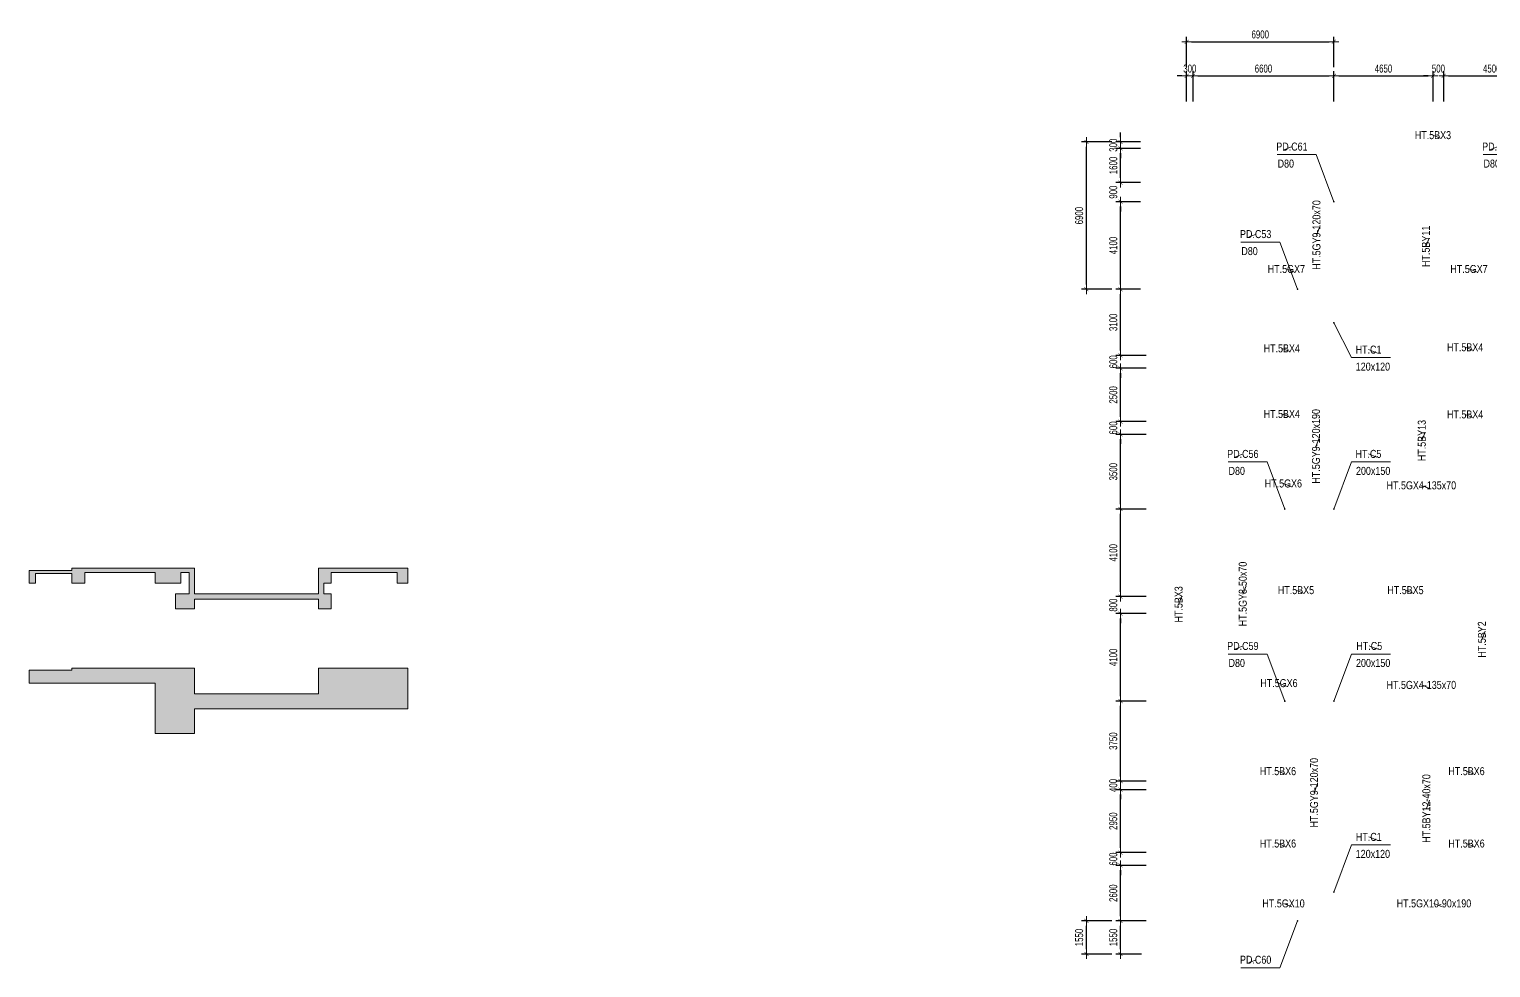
# Model space of a CAD drawing. Header units: millimetres. Extents: x 69552 to 209330, y -27310 to 50684.
# Drawn here: x 69552 to 138054, y 6706 to 50684 of the extents above; entities that cross this region are included whole.
import ezdxf
from ezdxf.enums import TextEntityAlignment as Align

# ---------------------------------------------------------------- set-up
doc = ezdxf.new("R2010")
doc.units = ezdxf.units.MM
doc.layers.get('Defpoints').update_dxf_attribs({"color": 151, "lineweight": 9})
for name, color, linetype, lineweight in [('$0$NDC_S_ANNO', 7, 'Continuous', 20), ('$0$NDC_S_DIM', 1, 'Continuous', 15), ('NDC_S_BEAM NAME', 7, 'Continuous', 9), ('NDC_S_COLUMN NAME', 7, 'Continuous', 9), ('NDC_S_DIM', 1, 'Continuous', 15), ('NDC_S_ENG TITLE', 3, 'Continuous', 20), ('NDC_S_HATCH MATERIAL', 8, 'Continuous', 13), ('NDC_S_LEADER', 1, 'Continuous', 15), ('NDC_S_VN TEXT', 7, 'Continuous', 20)]:
    doc.layers.add(name, color=color, linetype=linetype, lineweight=lineweight)
doc.styles.add('$0$ARIAL', font='arial.ttf', dxfattribs={"width": 0.8})
doc.styles.add('$0$NDC_DIM', font='', dxfattribs={"width": 0.75})
doc.styles.add('NDC_DIM', font='', dxfattribs={"width": 0.75})
doc.styles.add('NDC_VIE TXT', font='arial.ttf', dxfattribs={"width": 0.8})
doc.styles.get('$0$NDC_DIM').set_extended_font_data('Dotum')
doc.styles.get('NDC_DIM').set_extended_font_data('Dotum')
doc.dimstyles.new('$0$NDC_dim_iso', dxfattribs={"dimtxt": 2.5, "dimasz": 1, "dimexe": 1.5, "dimexo": 2.5, "dimgap": 1, "dimtad": 1, "dimdec": 0, "dimzin": 0, "dimdsep": 46, "dimtxsty": '$0$NDC_DIM', "dimblk": '$0$DIMMARK', "dimcen": 0.09, "dimdle": 1.2, "dimclrd": 1, "dimclre": 1, "dimclrt": 3, "dimadec": 0, "dimazin": 0, "dimtfac": 1, "dimtdec": 0, "dimtix": 1, "dimtofl": 0, "dimtmove": 0, "dimatfit": 3, "dimfxl": 8, "dimfxlon": 1, "dimtolj": 1, "dimtzin": 0, "dimarcsym": 0})
doc.dimstyles.new('NDC_dim_150', dxfattribs={"dimscale": 150, "dimtxt": 2.5, "dimasz": 1.5, "dimexe": 1.5, "dimexo": 2.5, "dimgap": 1, "dimtad": 1, "dimdec": 0, "dimzin": 0, "dimdsep": 46, "dimtxsty": 'NDC_DIM', "dimblk": 'DIMMARK', "dimcen": 0.09, "dimdle": 1.2, "dimclrd": 1, "dimclre": 1, "dimclrt": 3, "dimadec": 0, "dimazin": 0, "dimtfac": 1, "dimtdec": 0, "dimtix": 1, "dimtofl": 0, "dimtmove": 0, "dimatfit": 3, "dimfxl": 8, "dimfxlon": 1, "dimtolj": 1, "dimtzin": 0, "dimarcsym": 0})
doc.dimstyles.new('NDC_dim_200', dxfattribs={"dimscale": 200, "dimtxt": 2.5, "dimasz": 1.5, "dimexe": 1.5, "dimexo": 2.5, "dimgap": 1, "dimtad": 1, "dimdec": 0, "dimzin": 0, "dimdsep": 46, "dimtxsty": 'NDC_DIM', "dimblk": 'DIMMARK', "dimcen": 0.09, "dimdle": 1.2, "dimclrd": 1, "dimclre": 1, "dimclrt": 3, "dimadec": 0, "dimazin": 0, "dimtfac": 1, "dimtdec": 0, "dimtix": 1, "dimtofl": 0, "dimtmove": 0, "dimatfit": 3, "dimfxl": 6, "dimfxlon": 1, "dimtolj": 1, "dimtzin": 0, "dimarcsym": 0})

# ---------------------------------------------------------------- blocks, each defined once
blk = doc.blocks.new('$0$DIMMARK')
at = {"layer": '$0$NDC_S_DIM', "color": 1}
blk.add_line((-1.5, 0), (1, 0), dxfattribs=at)
at = {"layer": '$0$NDC_S_DIM', "color": 2, "const_width": 0.1}
blk.add_lwpolyline([(-0.42, -0.42), (0.42, 0.42)], dxfattribs=at)
blk = doc.blocks.new('DIMMARK')
at = {"layer": 'NDC_S_DIM', "color": 1}
blk.add_line((-1.5, 0), (1, 0), dxfattribs=at)
at = {"layer": 'NDC_S_DIM', "color": 2, "const_width": 0.1}
blk.add_lwpolyline([(-0.42, -0.42), (0.42, 0.42)], dxfattribs=at)
blk = doc.blocks.new('*D267')
at = {"layer": 'Defpoints', "color": 0, "ltscale": 100, "transparency": 16777216}
for p in [(119100, 8900), (122056, 8900), (122056, 7350)]:
    blk.add_point(p, dxfattribs=at)
at = {"layer": 'NDC_S_DIM', "color": 1, "lineweight": -2, "ltscale": 100, "transparency": 16777216}
for p, q in [((120300, 8900), (118875, 8900)), ((119100, 7575), (119100, 8675)), ((120300, 7350), (118875, 7350))]:
    blk.add_line(p, q, dxfattribs=at)
at = {"layer": 'NDC_S_DIM', "color": 1, "lineweight": -2, "ltscale": 100, "transparency": 16777216, "xscale": 225, "yscale": 225, "zscale": 225}
for p, rotation in [((119100, 8900), 90), ((119100, 7350), 270)]:
    blk.add_blockref('DIMMARK', p, dxfattribs=dict(at, rotation=rotation))
at = {"layer": 'NDC_S_DIM', "color": 3, "ltscale": 100, "transparency": 16777216, "insert": (118762, 8125), "char_height": 375, "attachment_point": 5, "rotation": 90, "style": 'NDC_DIM'}
blk.add_mtext('\\A1;1550', dxfattribs=at)
blk = doc.blocks.new('*D268')
at = {"layer": 'Defpoints', "color": 0, "ltscale": 100, "transparency": 16777216}
for p in [(120700, 8900), (122056, 8900), (122056, 7350)]:
    blk.add_point(p, dxfattribs=at)
at = {"layer": 'NDC_S_DIM', "color": 1, "lineweight": -2, "ltscale": 100, "transparency": 16777216}
for p, q in [((121681, 8900), (120475, 8900)), ((120700, 7575), (120700, 8675)), ((121681, 7350), (120475, 7350))]:
    blk.add_line(p, q, dxfattribs=at)
at = {"layer": 'NDC_S_DIM', "color": 1, "lineweight": -2, "ltscale": 100, "transparency": 16777216, "xscale": 225, "yscale": 225, "zscale": 225}
for p, rotation in [((120700, 8900), 90), ((120700, 7350), 270)]:
    blk.add_blockref('DIMMARK', p, dxfattribs=dict(at, rotation=rotation))
at = {"layer": 'NDC_S_DIM', "color": 3, "ltscale": 100, "transparency": 16777216, "insert": (120362, 8125), "char_height": 375, "attachment_point": 5, "rotation": 90, "style": 'NDC_DIM'}
blk.add_mtext('\\A1;1550', dxfattribs=at)
blk = doc.blocks.new('*D269')
at = {"layer": 'Defpoints', "color": 0, "ltscale": 100, "transparency": 16777216}
for p in [(120700, 11500), (124000, 11500), (124000, 8900)]:
    blk.add_point(p, dxfattribs=at)
at = {"layer": 'NDC_S_DIM', "color": 1, "lineweight": -2, "ltscale": 100, "transparency": 16777216}
for p, q in [((121900, 11500), (120475, 11500)), ((120700, 9125), (120700, 11275)), ((121900, 8900), (120475, 8900))]:
    blk.add_line(p, q, dxfattribs=at)
at = {"layer": 'NDC_S_DIM', "color": 1, "lineweight": -2, "ltscale": 100, "transparency": 16777216, "xscale": 225, "yscale": 225, "zscale": 225}
for p, rotation in [((120700, 11500), 90), ((120700, 8900), 270)]:
    blk.add_blockref('DIMMARK', p, dxfattribs=dict(at, rotation=rotation))
at = {"layer": 'NDC_S_DIM', "color": 3, "ltscale": 100, "transparency": 16777216, "insert": (120362, 10200), "char_height": 375, "attachment_point": 5, "rotation": 90, "style": 'NDC_DIM'}
blk.add_mtext('\\A1;2600', dxfattribs=at)
blk = doc.blocks.new('*D270')
at = {"layer": 'Defpoints', "color": 0, "ltscale": 100, "transparency": 16777216}
for p in [(120700, 12100), (124000, 12100), (124000, 11500)]:
    blk.add_point(p, dxfattribs=at)
at = {"layer": 'NDC_S_DIM', "color": 1, "lineweight": -2, "ltscale": 100, "transparency": 16777216}
for p, q in [((120700, 12325), (120700, 12550)), ((121900, 12100), (120475, 12100)), ((121900, 11500), (120475, 11500)), ((120700, 11275), (120700, 11050))]:
    blk.add_line(p, q, dxfattribs=at)
at = {"layer": 'NDC_S_DIM', "color": 1, "lineweight": -2, "ltscale": 100, "transparency": 16777216, "xscale": 225, "yscale": 225, "zscale": 225}
for p, rotation in [((120700, 12100), 270), ((120700, 11500), 90)]:
    blk.add_blockref('DIMMARK', p, dxfattribs=dict(at, rotation=rotation))
at = {"layer": 'NDC_S_DIM', "color": 3, "ltscale": 100, "transparency": 16777216, "insert": (120362, 11800), "char_height": 375, "attachment_point": 5, "rotation": 90, "style": 'NDC_DIM'}
blk.add_mtext('\\A1;600', dxfattribs=at)
blk = doc.blocks.new('*D271')
at = {"layer": 'Defpoints', "color": 0, "ltscale": 100, "transparency": 16777216}
for p in [(120700, 15050), (124000, 15050), (124000, 12100)]:
    blk.add_point(p, dxfattribs=at)
at = {"layer": 'NDC_S_DIM', "color": 1, "lineweight": -2, "ltscale": 100, "transparency": 16777216}
for p, q in [((121900, 15050), (120475, 15050)), ((120700, 12325), (120700, 14825)), ((121900, 12100), (120475, 12100))]:
    blk.add_line(p, q, dxfattribs=at)
at = {"layer": 'NDC_S_DIM', "color": 1, "lineweight": -2, "ltscale": 100, "transparency": 16777216, "xscale": 225, "yscale": 225, "zscale": 225}
for p, rotation in [((120700, 15050), 90), ((120700, 12100), 270)]:
    blk.add_blockref('DIMMARK', p, dxfattribs=dict(at, rotation=rotation))
at = {"layer": 'NDC_S_DIM', "color": 3, "ltscale": 100, "transparency": 16777216, "insert": (120362, 13575), "char_height": 375, "attachment_point": 5, "rotation": 90, "style": 'NDC_DIM'}
blk.add_mtext('\\A1;2950', dxfattribs=at)
blk = doc.blocks.new('*D272')
at = {"layer": 'Defpoints', "color": 0, "ltscale": 100, "transparency": 16777216}
for p in [(120700, 15450), (124000, 15450), (124000, 15050)]:
    blk.add_point(p, dxfattribs=at)
at = {"layer": 'NDC_S_DIM', "color": 1, "lineweight": -2, "ltscale": 100, "transparency": 16777216}
for p, q in [((120700, 15675), (120700, 15900)), ((121900, 15450), (120475, 15450)), ((121900, 15050), (120475, 15050)), ((120700, 14825), (120700, 14600))]:
    blk.add_line(p, q, dxfattribs=at)
at = {"layer": 'NDC_S_DIM', "color": 1, "lineweight": -2, "ltscale": 100, "transparency": 16777216, "xscale": 225, "yscale": 225, "zscale": 225}
for p, rotation in [((120700, 15450), 270), ((120700, 15050), 90)]:
    blk.add_blockref('DIMMARK', p, dxfattribs=dict(at, rotation=rotation))
at = {"layer": 'NDC_S_DIM', "color": 3, "ltscale": 100, "transparency": 16777216, "insert": (120362, 15250), "char_height": 375, "attachment_point": 5, "rotation": 90, "style": 'NDC_DIM'}
blk.add_mtext('\\A1;400', dxfattribs=at)
blk = doc.blocks.new('*D273')
at = {"layer": 'Defpoints', "color": 0, "ltscale": 100, "transparency": 16777216}
for p in [(120700, 19200), (124000, 19200), (124000, 15450)]:
    blk.add_point(p, dxfattribs=at)
at = {"layer": 'NDC_S_DIM', "color": 1, "lineweight": -2, "ltscale": 100, "transparency": 16777216}
for p, q in [((121900, 19200), (120475, 19200)), ((120700, 15675), (120700, 18975)), ((121900, 15450), (120475, 15450))]:
    blk.add_line(p, q, dxfattribs=at)
at = {"layer": 'NDC_S_DIM', "color": 1, "lineweight": -2, "ltscale": 100, "transparency": 16777216, "xscale": 225, "yscale": 225, "zscale": 225}
for p, rotation in [((120700, 19200), 90), ((120700, 15450), 270)]:
    blk.add_blockref('DIMMARK', p, dxfattribs=dict(at, rotation=rotation))
at = {"layer": 'NDC_S_DIM', "color": 3, "ltscale": 100, "transparency": 16777216, "insert": (120362, 17325), "char_height": 375, "attachment_point": 5, "rotation": 90, "style": 'NDC_DIM'}
blk.add_mtext('\\A1;3750', dxfattribs=at)
blk = doc.blocks.new('*D274')
at = {"layer": 'Defpoints', "color": 0, "ltscale": 100, "transparency": 16777216}
for p in [(120700, 23300), (124000, 23300), (124000, 19200)]:
    blk.add_point(p, dxfattribs=at)
at = {"layer": 'NDC_S_DIM', "color": 1, "lineweight": -2, "ltscale": 100, "transparency": 16777216}
for p, q in [((121900, 23300), (120475, 23300)), ((120700, 19425), (120700, 23075)), ((121900, 19200), (120475, 19200))]:
    blk.add_line(p, q, dxfattribs=at)
at = {"layer": 'NDC_S_DIM', "color": 1, "lineweight": -2, "ltscale": 100, "transparency": 16777216, "xscale": 225, "yscale": 225, "zscale": 225}
for p, rotation in [((120700, 23300), 90), ((120700, 19200), 270)]:
    blk.add_blockref('DIMMARK', p, dxfattribs=dict(at, rotation=rotation))
at = {"layer": 'NDC_S_DIM', "color": 3, "ltscale": 100, "transparency": 16777216, "insert": (120362, 21250), "char_height": 375, "attachment_point": 5, "rotation": 90, "style": 'NDC_DIM'}
blk.add_mtext('\\A1;4100', dxfattribs=at)
blk = doc.blocks.new('*D275')
at = {"layer": 'Defpoints', "color": 0, "ltscale": 100, "transparency": 16777216}
for p in [(120700, 24100), (124000, 24100), (124000, 23300)]:
    blk.add_point(p, dxfattribs=at)
at = {"layer": 'NDC_S_DIM', "color": 1, "lineweight": -2, "ltscale": 100, "transparency": 16777216}
for p, q in [((121900, 24100), (120475, 24100)), ((120700, 24325), (120700, 24550)), ((121900, 23300), (120475, 23300)), ((120700, 23075), (120700, 22850))]:
    blk.add_line(p, q, dxfattribs=at)
at = {"layer": 'NDC_S_DIM', "color": 1, "lineweight": -2, "ltscale": 100, "transparency": 16777216, "xscale": 225, "yscale": 225, "zscale": 225}
for p, rotation in [((120700, 24100), 270), ((120700, 23300), 90)]:
    blk.add_blockref('DIMMARK', p, dxfattribs=dict(at, rotation=rotation))
at = {"layer": 'NDC_S_DIM', "color": 3, "ltscale": 100, "transparency": 16777216, "insert": (120362, 23700), "char_height": 375, "attachment_point": 5, "rotation": 90, "style": 'NDC_DIM'}
blk.add_mtext('\\A1;800', dxfattribs=at)
blk = doc.blocks.new('*D276')
at = {"layer": 'Defpoints', "color": 0, "ltscale": 100, "transparency": 16777216}
for p in [(120700, 28200), (124000, 28200), (124000, 24100)]:
    blk.add_point(p, dxfattribs=at)
at = {"layer": 'NDC_S_DIM', "color": 1, "lineweight": -2, "ltscale": 100, "transparency": 16777216}
for p, q in [((121900, 28200), (120475, 28200)), ((120700, 24325), (120700, 27975)), ((121900, 24100), (120475, 24100))]:
    blk.add_line(p, q, dxfattribs=at)
at = {"layer": 'NDC_S_DIM', "color": 1, "lineweight": -2, "ltscale": 100, "transparency": 16777216, "xscale": 225, "yscale": 225, "zscale": 225}
for p, rotation in [((120700, 28200), 90), ((120700, 24100), 270)]:
    blk.add_blockref('DIMMARK', p, dxfattribs=dict(at, rotation=rotation))
at = {"layer": 'NDC_S_DIM', "color": 3, "ltscale": 100, "transparency": 16777216, "insert": (120362, 26150), "char_height": 375, "attachment_point": 5, "rotation": 90, "style": 'NDC_DIM'}
blk.add_mtext('\\A1;4100', dxfattribs=at)
blk = doc.blocks.new('*D277')
at = {"layer": 'Defpoints', "color": 0, "ltscale": 100, "transparency": 16777216}
for p in [(120700, 31700), (124000, 31700), (124000, 28200)]:
    blk.add_point(p, dxfattribs=at)
at = {"layer": 'NDC_S_DIM', "color": 1, "lineweight": -2, "ltscale": 100, "transparency": 16777216}
for p, q in [((121900, 31700), (120475, 31700)), ((120700, 28425), (120700, 31475)), ((121900, 28200), (120475, 28200))]:
    blk.add_line(p, q, dxfattribs=at)
at = {"layer": 'NDC_S_DIM', "color": 1, "lineweight": -2, "ltscale": 100, "transparency": 16777216, "xscale": 225, "yscale": 225, "zscale": 225}
for p, rotation in [((120700, 31700), 90), ((120700, 28200), 270)]:
    blk.add_blockref('DIMMARK', p, dxfattribs=dict(at, rotation=rotation))
at = {"layer": 'NDC_S_DIM', "color": 3, "ltscale": 100, "transparency": 16777216, "insert": (120362, 29950), "char_height": 375, "attachment_point": 5, "rotation": 90, "style": 'NDC_DIM'}
blk.add_mtext('\\A1;3500', dxfattribs=at)
blk = doc.blocks.new('*D278')
at = {"layer": 'Defpoints', "color": 0, "ltscale": 100, "transparency": 16777216}
for p in [(120700, 32300), (124000, 32300), (124000, 31700)]:
    blk.add_point(p, dxfattribs=at)
at = {"layer": 'NDC_S_DIM', "color": 1, "lineweight": -2, "ltscale": 100, "transparency": 16777216}
for p, q in [((121900, 32300), (120475, 32300)), ((120700, 32525), (120700, 32750)), ((121900, 31700), (120475, 31700)), ((120700, 31475), (120700, 31250))]:
    blk.add_line(p, q, dxfattribs=at)
at = {"layer": 'NDC_S_DIM', "color": 1, "lineweight": -2, "ltscale": 100, "transparency": 16777216, "xscale": 225, "yscale": 225, "zscale": 225}
for p, rotation in [((120700, 32300), 270), ((120700, 31700), 90)]:
    blk.add_blockref('DIMMARK', p, dxfattribs=dict(at, rotation=rotation))
at = {"layer": 'NDC_S_DIM', "color": 3, "ltscale": 100, "transparency": 16777216, "insert": (120362, 32000), "char_height": 375, "attachment_point": 5, "rotation": 90, "style": 'NDC_DIM'}
blk.add_mtext('\\A1;600', dxfattribs=at)
blk = doc.blocks.new('*D279')
at = {"layer": 'Defpoints', "color": 0, "ltscale": 100, "transparency": 16777216}
for p in [(120700, 34800), (124000, 34800), (124000, 32300)]:
    blk.add_point(p, dxfattribs=at)
at = {"layer": 'NDC_S_DIM', "color": 1, "lineweight": -2, "ltscale": 100, "transparency": 16777216}
for p, q in [((121900, 34800), (120475, 34800)), ((120700, 32525), (120700, 34575)), ((121900, 32300), (120475, 32300))]:
    blk.add_line(p, q, dxfattribs=at)
at = {"layer": 'NDC_S_DIM', "color": 1, "lineweight": -2, "ltscale": 100, "transparency": 16777216, "xscale": 225, "yscale": 225, "zscale": 225}
for p, rotation in [((120700, 34800), 90), ((120700, 32300), 270)]:
    blk.add_blockref('DIMMARK', p, dxfattribs=dict(at, rotation=rotation))
at = {"layer": 'NDC_S_DIM', "color": 3, "ltscale": 100, "transparency": 16777216, "insert": (120362, 33550), "char_height": 375, "attachment_point": 5, "rotation": 90, "style": 'NDC_DIM'}
blk.add_mtext('\\A1;2500', dxfattribs=at)
blk = doc.blocks.new('*D280')
at = {"layer": 'Defpoints', "color": 0, "ltscale": 100, "transparency": 16777216}
for p in [(120700, 35400), (124000, 35400), (124000, 34800)]:
    blk.add_point(p, dxfattribs=at)
at = {"layer": 'NDC_S_DIM', "color": 1, "lineweight": -2, "ltscale": 100, "transparency": 16777216}
for p, q in [((120700, 35625), (120700, 35850)), ((121900, 35400), (120475, 35400)), ((121900, 34800), (120475, 34800)), ((120700, 34575), (120700, 34350))]:
    blk.add_line(p, q, dxfattribs=at)
at = {"layer": 'NDC_S_DIM', "color": 1, "lineweight": -2, "ltscale": 100, "transparency": 16777216, "xscale": 225, "yscale": 225, "zscale": 225}
for p, rotation in [((120700, 35400), 270), ((120700, 34800), 90)]:
    blk.add_blockref('DIMMARK', p, dxfattribs=dict(at, rotation=rotation))
at = {"layer": 'NDC_S_DIM', "color": 3, "ltscale": 100, "transparency": 16777216, "insert": (120362, 35100), "char_height": 375, "attachment_point": 5, "rotation": 90, "style": 'NDC_DIM'}
blk.add_mtext('\\A1;600', dxfattribs=at)
blk = doc.blocks.new('*D281')
at = {"layer": 'Defpoints', "color": 0, "ltscale": 100, "transparency": 16777216}
for p in [(120700, 38500), (122009, 38500), (122009, 35400)]:
    blk.add_point(p, dxfattribs=at)
at = {"layer": 'NDC_S_DIM', "color": 1, "lineweight": -2, "ltscale": 100, "transparency": 16777216}
for p, q in [((121634, 38500), (120475, 38500)), ((120700, 35625), (120700, 38275)), ((121634, 35400), (120475, 35400))]:
    blk.add_line(p, q, dxfattribs=at)
at = {"layer": 'NDC_S_DIM', "color": 1, "lineweight": -2, "ltscale": 100, "transparency": 16777216, "xscale": 225, "yscale": 225, "zscale": 225}
for p, rotation in [((120700, 38500), 90), ((120700, 35400), 270)]:
    blk.add_blockref('DIMMARK', p, dxfattribs=dict(at, rotation=rotation))
at = {"layer": 'NDC_S_DIM', "color": 3, "ltscale": 100, "transparency": 16777216, "insert": (120362, 36950), "char_height": 375, "attachment_point": 5, "rotation": 90, "style": 'NDC_DIM'}
blk.add_mtext('\\A1;3100', dxfattribs=at)
blk = doc.blocks.new('*D282')
at = {"layer": 'Defpoints', "color": 0, "ltscale": 100, "transparency": 16777216}
for p in [(120700, 42600), (122009, 42600), (122009, 38500)]:
    blk.add_point(p, dxfattribs=at)
at = {"layer": 'NDC_S_DIM', "color": 1, "lineweight": -2, "ltscale": 100, "transparency": 16777216}
for p, q in [((121634, 42600), (120475, 42600)), ((120700, 38725), (120700, 42375)), ((121634, 38500), (120475, 38500))]:
    blk.add_line(p, q, dxfattribs=at)
at = {"layer": 'NDC_S_DIM', "color": 1, "lineweight": -2, "ltscale": 100, "transparency": 16777216, "xscale": 225, "yscale": 225, "zscale": 225}
for p, rotation in [((120700, 42600), 90), ((120700, 38500), 270)]:
    blk.add_blockref('DIMMARK', p, dxfattribs=dict(at, rotation=rotation))
at = {"layer": 'NDC_S_DIM', "color": 3, "ltscale": 100, "transparency": 16777216, "insert": (120362, 40550), "char_height": 375, "attachment_point": 5, "rotation": 90, "style": 'NDC_DIM'}
blk.add_mtext('\\A1;4100', dxfattribs=at)
blk = doc.blocks.new('*D283')
at = {"layer": 'Defpoints', "color": 0, "ltscale": 100, "transparency": 16777216}
for p in [(120700, 43500), (122009, 43500), (122009, 42600)]:
    blk.add_point(p, dxfattribs=at)
at = {"layer": 'NDC_S_DIM', "color": 1, "lineweight": -2, "ltscale": 100, "transparency": 16777216}
for p, q in [((120700, 43725), (120700, 43950)), ((121634, 43500), (120475, 43500)), ((121634, 42600), (120475, 42600)), ((120700, 42375), (120700, 42150))]:
    blk.add_line(p, q, dxfattribs=at)
at = {"layer": 'NDC_S_DIM', "color": 1, "lineweight": -2, "ltscale": 100, "transparency": 16777216, "xscale": 225, "yscale": 225, "zscale": 225}
for p, rotation in [((120700, 43500), 270), ((120700, 42600), 90)]:
    blk.add_blockref('DIMMARK', p, dxfattribs=dict(at, rotation=rotation))
at = {"layer": 'NDC_S_DIM', "color": 3, "ltscale": 100, "transparency": 16777216, "insert": (120362, 43050), "char_height": 375, "attachment_point": 5, "rotation": 90, "style": 'NDC_DIM'}
blk.add_mtext('\\A1;900', dxfattribs=at)
blk = doc.blocks.new('*D284')
at = {"layer": 'Defpoints', "color": 0, "ltscale": 100, "transparency": 16777216}
for p in [(120700, 45100), (122009, 45100), (122009, 43500)]:
    blk.add_point(p, dxfattribs=at)
at = {"layer": 'NDC_S_DIM', "color": 1, "lineweight": -2, "ltscale": 100, "transparency": 16777216}
for p, q in [((121634, 45100), (120475, 45100)), ((120700, 43725), (120700, 44875)), ((121634, 43500), (120475, 43500))]:
    blk.add_line(p, q, dxfattribs=at)
at = {"layer": 'NDC_S_DIM', "color": 1, "lineweight": -2, "ltscale": 100, "transparency": 16777216, "xscale": 225, "yscale": 225, "zscale": 225}
for p, rotation in [((120700, 45100), 90), ((120700, 43500), 270)]:
    blk.add_blockref('DIMMARK', p, dxfattribs=dict(at, rotation=rotation))
at = {"layer": 'NDC_S_DIM', "color": 3, "ltscale": 100, "transparency": 16777216, "insert": (120362, 44300), "char_height": 375, "attachment_point": 5, "rotation": 90, "style": 'NDC_DIM'}
blk.add_mtext('\\A1;1600', dxfattribs=at)
blk = doc.blocks.new('*D285')
at = {"layer": 'Defpoints', "color": 0, "ltscale": 100, "transparency": 16777216}
for p in [(120700, 45400), (122009, 45400), (122009, 45100)]:
    blk.add_point(p, dxfattribs=at)
at = {"layer": 'NDC_S_DIM', "color": 1, "lineweight": -2, "ltscale": 100, "transparency": 16777216}
for p, q in [((121634, 45400), (120475, 45400)), ((120700, 45625), (120700, 45850)), ((121634, 45100), (120475, 45100)), ((120700, 44875), (120700, 44650))]:
    blk.add_line(p, q, dxfattribs=at)
at = {"layer": 'NDC_S_DIM', "color": 1, "lineweight": -2, "ltscale": 100, "transparency": 16777216, "xscale": 225, "yscale": 225, "zscale": 225}
for p, rotation in [((120700, 45400), 270), ((120700, 45100), 90)]:
    blk.add_blockref('DIMMARK', p, dxfattribs=dict(at, rotation=rotation))
at = {"layer": 'NDC_S_DIM', "color": 3, "ltscale": 100, "transparency": 16777216, "insert": (120362, 45250), "char_height": 375, "attachment_point": 5, "rotation": 90, "style": 'NDC_DIM'}
blk.add_mtext('\\A1;300', dxfattribs=at)
blk = doc.blocks.new('*D286')
at = {"layer": 'Defpoints', "color": 0, "ltscale": 100, "transparency": 16777216}
for p in [(119100, 45400), (122009, 45400), (122009, 38500)]:
    blk.add_point(p, dxfattribs=at)
at = {"layer": 'NDC_S_DIM', "color": 1, "lineweight": -2, "ltscale": 100, "transparency": 16777216}
for p, q in [((120300, 45400), (118875, 45400)), ((119100, 38725), (119100, 45175)), ((120300, 38500), (118875, 38500))]:
    blk.add_line(p, q, dxfattribs=at)
at = {"layer": 'NDC_S_DIM', "color": 1, "lineweight": -2, "ltscale": 100, "transparency": 16777216, "xscale": 225, "yscale": 225, "zscale": 225}
for p, rotation in [((119100, 45400), 90), ((119100, 38500), 270)]:
    blk.add_blockref('DIMMARK', p, dxfattribs=dict(at, rotation=rotation))
at = {"layer": 'NDC_S_DIM', "color": 3, "ltscale": 100, "transparency": 16777216, "insert": (118762, 41950), "char_height": 375, "attachment_point": 5, "rotation": 90, "style": 'NDC_DIM'}
blk.add_mtext('\\A1;6900', dxfattribs=at)
blk = doc.blocks.new('*D287')
at = {"layer": 'Defpoints', "color": 0, "ltscale": 100, "transparency": 16777216}
for p in [(124100, 48500), (123800, 46809), (124100, 46809)]:
    blk.add_point(p, dxfattribs=at)
at = {"layer": 'NDC_S_DIM', "color": 1, "lineweight": -2, "ltscale": 100, "transparency": 16777216}
for p, q in [((123800, 47300), (123800, 48725)), ((124100, 47300), (124100, 48725)), ((123575, 48500), (123350, 48500)), ((124325, 48500), (124550, 48500))]:
    blk.add_line(p, q, dxfattribs=at)
at = {"layer": 'NDC_S_DIM', "color": 1, "lineweight": -2, "ltscale": 100, "transparency": 16777216, "xscale": 225, "yscale": 225, "zscale": 225}
blk.add_blockref('DIMMARK', (123800, 48500), dxfattribs=at)
at = {"layer": 'NDC_S_DIM', "color": 1, "lineweight": -2, "ltscale": 100, "transparency": 16777216, "xscale": 225, "yscale": 225, "zscale": 225, "rotation": 180}
blk.add_blockref('DIMMARK', (124100, 48500), dxfattribs=at)
at = {"layer": 'NDC_S_DIM', "color": 3, "ltscale": 100, "transparency": 16777216, "insert": (123950, 48838), "char_height": 375, "attachment_point": 5, "style": 'NDC_DIM'}
blk.add_mtext('\\A1;300', dxfattribs=at)
blk = doc.blocks.new('*D288')
at = {"layer": 'Defpoints', "color": 0, "ltscale": 100, "transparency": 16777216}
for p in [(130700, 48500), (124100, 46809), (130700, 46809)]:
    blk.add_point(p, dxfattribs=at)
at = {"layer": 'NDC_S_DIM', "color": 1, "lineweight": -2, "ltscale": 100, "transparency": 16777216}
for p, q in [((124100, 47300), (124100, 48725)), ((130700, 47300), (130700, 48725)), ((124325, 48500), (130475, 48500))]:
    blk.add_line(p, q, dxfattribs=at)
at = {"layer": 'NDC_S_DIM', "color": 1, "lineweight": -2, "ltscale": 100, "transparency": 16777216, "xscale": 225, "yscale": 225, "zscale": 225, "rotation": 180}
blk.add_blockref('DIMMARK', (124100, 48500), dxfattribs=at)
at = {"layer": 'NDC_S_DIM', "color": 1, "lineweight": -2, "ltscale": 100, "transparency": 16777216, "xscale": 225, "yscale": 225, "zscale": 225}
blk.add_blockref('DIMMARK', (130700, 48500), dxfattribs=at)
at = {"layer": 'NDC_S_DIM', "color": 3, "ltscale": 100, "transparency": 16777216, "insert": (127400, 48838), "char_height": 375, "attachment_point": 5, "style": 'NDC_DIM'}
blk.add_mtext('\\A1;6600', dxfattribs=at)
blk = doc.blocks.new('*D289')
at = {"layer": 'Defpoints', "color": 0, "ltscale": 100, "transparency": 16777216}
for p in [(135350, 48500), (130700, 46831), (135350, 46831)]:
    blk.add_point(p, dxfattribs=at)
at = {"layer": 'NDC_S_DIM', "color": 1, "lineweight": -2, "ltscale": 100, "transparency": 16777216}
for p, q in [((130700, 47300), (130700, 48725)), ((135350, 47300), (135350, 48725)), ((130925, 48500), (135125, 48500))]:
    blk.add_line(p, q, dxfattribs=at)
at = {"layer": 'NDC_S_DIM', "color": 1, "lineweight": -2, "ltscale": 100, "transparency": 16777216, "xscale": 225, "yscale": 225, "zscale": 225, "rotation": 180}
blk.add_blockref('DIMMARK', (130700, 48500), dxfattribs=at)
at = {"layer": 'NDC_S_DIM', "color": 1, "lineweight": -2, "ltscale": 100, "transparency": 16777216, "xscale": 225, "yscale": 225, "zscale": 225}
blk.add_blockref('DIMMARK', (135350, 48500), dxfattribs=at)
at = {"layer": 'NDC_S_DIM', "color": 3, "ltscale": 100, "transparency": 16777216, "insert": (133025, 48838), "char_height": 375, "attachment_point": 5, "style": 'NDC_DIM'}
blk.add_mtext('\\A1;4650', dxfattribs=at)
blk = doc.blocks.new('*D290')
at = {"layer": 'Defpoints', "color": 0, "ltscale": 100, "transparency": 16777216}
for p in [(135850, 48500), (135350, 46831), (135850, 46831)]:
    blk.add_point(p, dxfattribs=at)
at = {"layer": 'NDC_S_DIM', "color": 1, "lineweight": -2, "ltscale": 100, "transparency": 16777216}
for p, q in [((135350, 47300), (135350, 48725)), ((135850, 47300), (135850, 48725)), ((135125, 48500), (134900, 48500)), ((136075, 48500), (136300, 48500))]:
    blk.add_line(p, q, dxfattribs=at)
at = {"layer": 'NDC_S_DIM', "color": 1, "lineweight": -2, "ltscale": 100, "transparency": 16777216, "xscale": 225, "yscale": 225, "zscale": 225}
blk.add_blockref('DIMMARK', (135350, 48500), dxfattribs=at)
at = {"layer": 'NDC_S_DIM', "color": 1, "lineweight": -2, "ltscale": 100, "transparency": 16777216, "xscale": 225, "yscale": 225, "zscale": 225, "rotation": 180}
blk.add_blockref('DIMMARK', (135850, 48500), dxfattribs=at)
at = {"layer": 'NDC_S_DIM', "color": 3, "ltscale": 100, "transparency": 16777216, "insert": (135600, 48838), "char_height": 375, "attachment_point": 5, "style": 'NDC_DIM'}
blk.add_mtext('\\A1;500', dxfattribs=at)
blk = doc.blocks.new('*D291')
at = {"layer": 'Defpoints', "color": 0, "ltscale": 100, "transparency": 16777216}
for p in [(140350, 48500), (135850, 46831), (140350, 46831)]:
    blk.add_point(p, dxfattribs=at)
at = {"layer": 'NDC_S_DIM', "color": 1, "lineweight": -2, "ltscale": 100, "transparency": 16777216}
for p, q in [((135850, 47300), (135850, 48725)), ((140350, 47300), (140350, 48725)), ((136075, 48500), (140125, 48500))]:
    blk.add_line(p, q, dxfattribs=at)
at = {"layer": 'NDC_S_DIM', "color": 1, "lineweight": -2, "ltscale": 100, "transparency": 16777216, "xscale": 225, "yscale": 225, "zscale": 225, "rotation": 180}
blk.add_blockref('DIMMARK', (135850, 48500), dxfattribs=at)
at = {"layer": 'NDC_S_DIM', "color": 1, "lineweight": -2, "ltscale": 100, "transparency": 16777216, "xscale": 225, "yscale": 225, "zscale": 225}
blk.add_blockref('DIMMARK', (140350, 48500), dxfattribs=at)
at = {"layer": 'NDC_S_DIM', "color": 3, "ltscale": 100, "transparency": 16777216, "insert": (138100, 48838), "char_height": 375, "attachment_point": 5, "style": 'NDC_DIM'}
blk.add_mtext('\\A1;4500', dxfattribs=at)
blk = doc.blocks.new('*D315')
at = {"layer": 'Defpoints', "color": 0, "ltscale": 100, "transparency": 16777216}
for p in [(130700, 50100), (123800, 46809), (130700, 46809)]:
    blk.add_point(p, dxfattribs=at)
at = {"layer": 'NDC_S_DIM', "color": 1, "lineweight": -2, "ltscale": 100, "transparency": 16777216}
for p, q in [((123800, 48900), (123800, 50325)), ((124025, 50100), (130475, 50100)), ((130700, 48900), (130700, 50325))]:
    blk.add_line(p, q, dxfattribs=at)
at = {"layer": 'NDC_S_DIM', "color": 1, "lineweight": -2, "ltscale": 100, "transparency": 16777216, "xscale": 225, "yscale": 225, "zscale": 225, "rotation": 180}
blk.add_blockref('DIMMARK', (123800, 50100), dxfattribs=at)
at = {"layer": 'NDC_S_DIM', "color": 1, "lineweight": -2, "ltscale": 100, "transparency": 16777216, "xscale": 225, "yscale": 225, "zscale": 225}
blk.add_blockref('DIMMARK', (130700, 50100), dxfattribs=at)
at = {"layer": 'NDC_S_DIM', "color": 3, "ltscale": 100, "transparency": 16777216, "insert": (127250, 50438), "char_height": 375, "attachment_point": 5, "style": 'NDC_DIM'}
blk.add_mtext('\\A1;6900', dxfattribs=at)
blk = doc.blocks.new('*U225')
at = {"layer": '$0$NDC_S_ANNO', "ltscale": 0.8, "style": '$0$ARIAL', "width": 0.8, "flags": 1}
blk.add_attdef('CHU_THICH', text='', height=2.5, dxfattribs=at).set_placement((0, 0), align=Align.MIDDLE_CENTER)
at = {"layer": '$0$NDC_S_ANNO', "ltscale": 0.8, "style": '$0$ARIAL', "width": 0.8}
blk.add_attdef('TEN', text='', height=2.5, dxfattribs=at).set_placement((-2.58, 1.03), align=Align.MIDDLE_CENTER)
at = {"layer": 'Defpoints'}
blk.add_leader([(0, 0), (-2.58, 1.03)], dimstyle='$0$NDC_dim_iso', override={"dimgap": 0.625, "dimtad": 0}, dxfattribs=at)
blk = doc.blocks.new('Name col F6-F8')
at = {"layer": 'NDC_S_COLUMN NAME'}
ref = blk.add_blockref('*U225', (-2186, 36131), dxfattribs=dict(at, xscale=-150, yscale=150, zscale=150))
ref.add_attrib('TEN', 'PD.C61', dxfattribs={"layer": '$0$NDC_S_ANNO', "ltscale": 0.8, "height": 375, "style": '$0$ARIAL', "width": 0.8}).set_placement((-1816, 36285), align=Align.MIDDLE_CENTER)
ref = blk.add_blockref('*U225', (7464, 36131), dxfattribs=dict(at, xscale=-150, yscale=150, zscale=150))
ref.add_attrib('TEN', 'PD.C61', dxfattribs={"layer": '$0$NDC_S_ANNO', "ltscale": 0.8, "height": 375, "style": '$0$ARIAL', "width": 0.8}).set_placement((7834, 36285), align=Align.MIDDLE_CENTER)
ref = blk.add_blockref('*U225', (-3886, 32031), dxfattribs=dict(at, xscale=-150, yscale=150, zscale=150))
ref.add_attrib('TEN', 'PD.C53', dxfattribs={"layer": '$0$NDC_S_ANNO', "ltscale": 0.8, "height": 375, "style": '$0$ARIAL', "width": 0.8}).set_placement((-3516, 32185), align=Align.MIDDLE_CENTER)
at = {"layer": 'NDC_S_COLUMN NAME', "xscale": 150, "yscale": 150, "zscale": 150}
for p, values in [((2162, 26617), {'TEN': 'HT.C1'}), ((2158, 21731), {'TEN': 'HT.C5'}), ((2196, 12731), {'TEN': 'HT.C5'}), ((2174, 3784), {'TEN': 'HT.C1'})]:
    blk.add_blockref('*U225', p, dxfattribs=at).add_auto_attribs(values)
at = {"layer": 'NDC_S_COLUMN NAME'}
ref = blk.add_blockref('*U225', (-4486, 21731), dxfattribs=dict(at, xscale=-150, yscale=150, zscale=150))
ref.add_attrib('TEN', 'PD.C56', dxfattribs={"layer": '$0$NDC_S_ANNO', "ltscale": 0.8, "height": 375, "style": '$0$ARIAL', "width": 0.8}).set_placement((-4116, 21885), align=Align.MIDDLE_CENTER)
ref = blk.add_blockref('*U225', (-4486, 12731), dxfattribs=dict(at, xscale=-150, yscale=150, zscale=150))
ref.add_attrib('TEN', 'PD.C59', dxfattribs={"layer": '$0$NDC_S_ANNO', "ltscale": 0.8, "height": 375, "style": '$0$ARIAL', "width": 0.8}).set_placement((-4116, 12885), align=Align.MIDDLE_CENTER)
ref = blk.add_blockref('*U225', (-3886, -1972), dxfattribs=dict(at, xscale=-150, yscale=150, zscale=150))
ref.add_attrib('TEN', 'PD.C60', dxfattribs={"layer": '$0$NDC_S_ANNO', "ltscale": 0.8, "height": 375, "style": '$0$ARIAL', "width": 0.8}).set_placement((-3516, -1818), align=Align.MIDDLE_CENTER)
at = {"layer": 'NDC_S_COLUMN NAME', "style": 'NDC_VIE TXT', "width": 0.8}
for s, p in [('D80', (-2487, 35301)), ('D80', (7163, 35301)), ('D80', (-4187, 31201)), ('120x120', (1176, 25787)), ('D80', (-4787, 20901)), ('200x150', (1187, 20901)), ('D80', (-4787, 11901)), ('200x150', (1187, 11901)), ('120x120', (1175, 2955))]:
    blk.add_text(s, height=375, dxfattribs=at).set_placement(p)
at = {"layer": 'NDC_S_LEADER', "ltscale": 100}
for points in [[(150, 33700), (-681, 35908), (-2504, 35908)], [(9800, 33700), (8969, 35908), (7146, 35908)], [(-1550, 29600), (-2381, 31808), (-4204, 31808)], [(150, 28028), (981, 26394), (2804, 26394)], [(-2150, 19300), (-2981, 21508), (-4804, 21508)], [(150, 19300), (981, 21508), (2804, 21508)], [(-2150, 10300), (-2981, 12508), (-4804, 12508)], [(150, 10300), (981, 12508), (2804, 12508)], [(150, 1353), (981, 3562), (2804, 3562)], [(-1550, 0), (-2381, -2194), (-4204, -2194)]]:
    blk.add_leader(points, dimstyle='NDC_dim_200', override={"dimgap": 1, "dimtad": 0, "dimldrblk": 'DotSmall'}, dxfattribs=at)

msp = doc.modelspace()

# ---------------------------------------------------------------- hatches: boundary and pattern name
at = {"layer": 'NDC_S_HATCH MATERIAL', "ltscale": 100}
h = msp.add_hatch(color=256, dxfattribs=at)
h.dxf.hatch_style = 1
h.paths.add_polyline_path([(83702.5, 24224.8), (83352.5, 24224.8), (83352.5, 24724.8), (83702.5, 24724.8), (83702.5, 25224.8), (86802.5, 25224.8), (86802.5, 24724.8), (87302.5, 24724.8), (87302.5, 25424.8), (83102.5, 25424.8), (83102.5, 24224.8), (77302.5, 24224.8), (77302.5, 25424.8), (71552.5, 25424.8), (71552.5, 25324.8), (69552.5, 25324.8), (69552.5, 24724.8), (69852.5, 24724.8), (69852.5, 25174.8), (71552.5, 25174.8), (71552.5, 24724.8), (72152.5, 24724.8), (72152.5, 25224.8), (75452.5, 25224.8), (75452.5, 24724.8), (76652.5, 24724.8), (76652.5, 25224.8), (77052.5, 25224.8), (77052.5, 24224.8), (76402.5, 24224.8), (76402.5, 23524.8), (77302.5, 23524.8), (77302.5, 23974.8), (83102.5, 23974.8), (83102.5, 23524.8), (83702.5, 23524.8)])
h = msp.add_hatch(color=256, dxfattribs=at)
h.dxf.hatch_style = 1
h.paths.add_polyline_path([(87302.5, 20043.9), (87302.5, 20743.9), (83102.5, 20743.9), (83102.5, 19543.9), (77302.5, 19543.9), (77302.5, 20743.9), (71552.5, 20743.9), (71552.5, 20643.9), (69552.5, 20643.9), (69552.5, 20043.9), (69852.5, 20043.9), (75452.5, 20043.9), (75452.5, 17676), (77302.5, 17676), (77302.5, 18843.9), (87302.5, 18843.9)])

# ---------------------------------------------------------------- linework, layer by layer
at = {"layer": 'NDC_S_ENG TITLE', "ltscale": 100}
for p, q in [((76652.5, 24724.8), (76652.5, 25224.8)), ((75452.5, 20043.9), (75452.5, 17676)), ((77302.5, 18843.9), (77302.5, 17676)), ((77302.5, 17676), (75452.5, 17676))]:
    msp.add_line(p, q, dxfattribs=at)
for points in [[(76652.5, 24724.8), (75452.5, 24724.8), (75452.5, 25224.8), (72152.5, 25224.8), (72152.5, 24724.8), (71552.5, 24724.8), (71552.5, 25174.8), (69852.5, 25174.8), (69852.5, 24724.8), (69552.5, 24724.8), (69552.5, 25324.8), (71552.5, 25324.8), (71552.5, 25424.8), (77302.5, 25424.8), (77302.5, 24224.8), (83102.5, 24224.8), (83102.5, 25424.8), (87302.5, 25424.8), (87302.5, 24724.8), (86802.5, 24724.8), (86802.5, 25224.8), (83702.5, 25224.8), (83702.5, 24724.8), (83352.5, 24724.8), (83352.5, 24224.8), (83702.5, 24224.8), (83702.5, 23524.8), (83102.5, 23524.8), (83102.5, 23974.8), (77302.5, 23974.8), (77302.5, 23524.8), (76402.5, 23524.8), (76402.5, 24224.8), (77052.5, 24224.8), (77052.5, 25224.8), (76652.5, 25224.8)], [(69852.5, 20043.9), (69552.5, 20043.9), (69552.5, 20643.9), (71552.5, 20643.9), (71552.5, 20743.9), (77302.5, 20743.9), (77302.5, 19543.9), (83102.5, 19543.9), (83102.5, 20743.9), (87302.5, 20743.9), (87302.5, 20043.9)], [(69852.5, 20043.9), (75452.5, 20043.9)], [(77302.5, 18843.9), (87302.5, 18843.9), (87302.5, 20043.9)]]:
    msp.add_lwpolyline(points, dxfattribs=at)

# ---------------------------------------------------------------- block references
at = {"layer": 'NDC_S_BEAM NAME', "xscale": 150, "yscale": 150, "zscale": 150}
for p, values in [((135731.1, 45566.9), {'TEN': 'HT.5BX3'}), ((128860.8, 39295), {'TEN': 'HT.5GX7'}), ((137421.2, 39295), {'TEN': 'HT.5GX7'}), ((128645.3, 35576.4), {'TEN': 'HT.5BX4'}), ((137237.9, 35626.9), {'TEN': 'HT.5BX4'}), ((128645.3, 32500.9), {'TEN': 'HT.5BX4'}), ((137237.9, 32480.2), {'TEN': 'HT.5BX4'}), ((128719.6, 29245), {'TEN': 'HT.5GX6'}), ((135186.6, 29156), {'TEN': 'HT.5GX4-135x70'}), ((129310.8, 24245.5), {'TEN': 'HT.5BX5'}), ((134442, 24245.5), {'TEN': 'HT.5BX5'}), ((128511.9, 19889.1), {'TEN': 'HT.5GX6'}), ((135186.6, 19806), {'TEN': 'HT.5GX4-135x70'}), ((128466, 15763.4), {'TEN': 'HT.5BX6'}), ((137303.6, 15763.4), {'TEN': 'HT.5BX6'}), ((128466, 12373.4), {'TEN': 'HT.5BX6'}), ((137303.6, 12373.4), {'TEN': 'HT.5BX6'}), ((128728.4, 9567.2), {'TEN': 'HT.5GX10'}), ((135777.4, 9567.2), {'TEN': 'HT.5GX10-90x190'})]:
    msp.add_blockref('*U225', p, dxfattribs=at).add_auto_attribs(values)
at = {"layer": 'NDC_S_BEAM NAME', "xscale": 150, "yscale": 150, "zscale": 150, "rotation": 90}
for p, values in [((130037.8, 41427.9), {'TEN': 'HT.5GY9-120x70'}), ((135164.6, 40897.7), {'TEN': 'HT.5BY11'}), ((130014.6, 31525.8), {'TEN': 'HT.5GY9-120x190'}), ((134973.9, 31795.5), {'TEN': 'HT.5BY13'}), ((126583.7, 24606.3), {'TEN': 'HT.5GY8-50x70'}), ((123576, 24119.8), {'TEN': 'HT.5BX3'}), ((137789.6, 22476.9), {'TEN': 'HT.5BY2'}), ((129923.9, 15293), {'TEN': 'HT.5GY9-120x70'}), ((135188.6, 14554), {'TEN': 'HT.5BY12-40x70'})]:
    msp.add_blockref('*U225', p, dxfattribs=at).add_auto_attribs(values)
at = {"layer": 'NDC_S_VN TEXT'}
msp.add_blockref('Name col F6-F8', (130550, 8900), dxfattribs=at)

# ---------------------------------------------------------------- dimensions: what is measured, and where the dimension line sits
at = {"layer": 'NDC_S_DIM', "ltscale": 100}
for base, p1, p2, picture, middle in [((130700, 50100), (123800, 46808.9), (130700, 46808.9), '*D315', (127250, 50437.8)), ((124100, 48500), (123800, 46808.9), (124100, 46808.9), '*D287', (123950, 48837.8)), ((130700, 48500), (124100, 46808.9), (130700, 46808.9), '*D288', (127400, 48837.8)), ((135350, 48500), (130700, 46830.5), (135350, 46830.5), '*D289', (133025, 48837.8)), ((135850, 48500), (135350, 46830.5), (135850, 46830.5), '*D290', (135600, 48837.8)), ((140350, 48500), (135850, 46830.5), (140350, 46830.5), '*D291', (138100, 48837.8))]:
    dim = msp.add_linear_dim(base=base, p1=p1, p2=p2, dimstyle='NDC_dim_150', dxfattribs=at)
    dim.commit()
    dim.dimension.update_dxf_attribs({"geometry": picture, "text_midpoint": middle})
for base, p1, p2, picture, middle in [((119100, 45400), (122009.1, 38500), (122009.1, 45400), '*D286', (118762.2, 41950)), ((120700, 45400), (122009.1, 45100), (122009.1, 45400), '*D285', (120362.2, 45250)), ((120700, 45100), (122009.1, 43500), (122009.1, 45100), '*D284', (120362.2, 44300)), ((120700, 43500), (122009.1, 42600), (122009.1, 43500), '*D283', (120362.2, 43050)), ((120700, 42600), (122009.1, 38500), (122009.1, 42600), '*D282', (120362.2, 40550)), ((120700, 38500), (122009.1, 35400), (122009.1, 38500), '*D281', (120362.2, 36950)), ((120700, 35400), (124000, 34800), (124000, 35400), '*D280', (120362.2, 35100)), ((120700, 34800), (124000, 32300), (124000, 34800), '*D279', (120362.2, 33550)), ((120700, 32300), (124000, 31700), (124000, 32300), '*D278', (120362.2, 32000)), ((120700, 31700), (124000, 28200), (124000, 31700), '*D277', (120362.2, 29950)), ((120700, 28200), (124000, 24100), (124000, 28200), '*D276', (120362.2, 26150)), ((120700, 24100), (124000, 23300), (124000, 24100), '*D275', (120362.2, 23700)), ((120700, 23300), (124000, 19200), (124000, 23300), '*D274', (120362.2, 21250)), ((120700, 19200), (124000, 15450), (124000, 19200), '*D273', (120362.2, 17325)), ((120700, 15450), (124000, 15050), (124000, 15450), '*D272', (120362.2, 15250)), ((120700, 15050), (124000, 12100), (124000, 15050), '*D271', (120362.2, 13575)), ((120700, 12100), (124000, 11500), (124000, 12100), '*D270', (120362.2, 11800)), ((120700, 11500), (124000, 8900), (124000, 11500), '*D269', (120362.2, 10200)), ((119100, 8900), (122056.4, 7350), (122056.4, 8900), '*D267', (118762.2, 8125)), ((120700, 8900), (122056.4, 7350), (122056.4, 8900), '*D268', (120362.2, 8125))]:
    dim = msp.add_linear_dim(base=base, p1=p1, p2=p2, angle=90, dimstyle='NDC_dim_150', dxfattribs=at)
    dim.commit()
    dim.dimension.update_dxf_attribs({"geometry": picture, "text_midpoint": middle})

doc.saveas('drawing.dxf')
